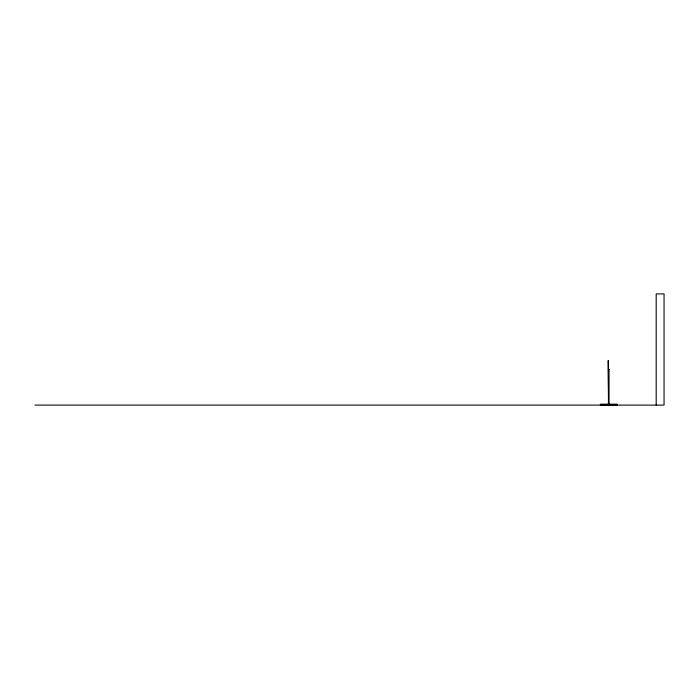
<?xml version="1.0" encoding="UTF-8"?>
<svg xmlns="http://www.w3.org/2000/svg" width="699" height="699" viewBox="0 0 699 699"><rect width="100%" height="100%" fill="white"/><g stroke="black" fill="none" stroke-linecap="round" stroke-linejoin="round"><path stroke-width="1.05" d="M608.471 369.264L609.047 369.264L609.047 405.105M608.471 369.387L609.047 369.387M608.471 388.924L608.244 360.483L608.471 405.105M608.296 403.489L609.222 403.489M600.432 404.87L617.086 404.87M600.432 404.992L617.086 404.992M34.95 405.105L664.05 405.105L664.05 293.895L656.195 293.895L656.195 405.105M617.086 405.105L617.086 404.179L600.432 404.179L600.432 405.105"/></g></svg>
